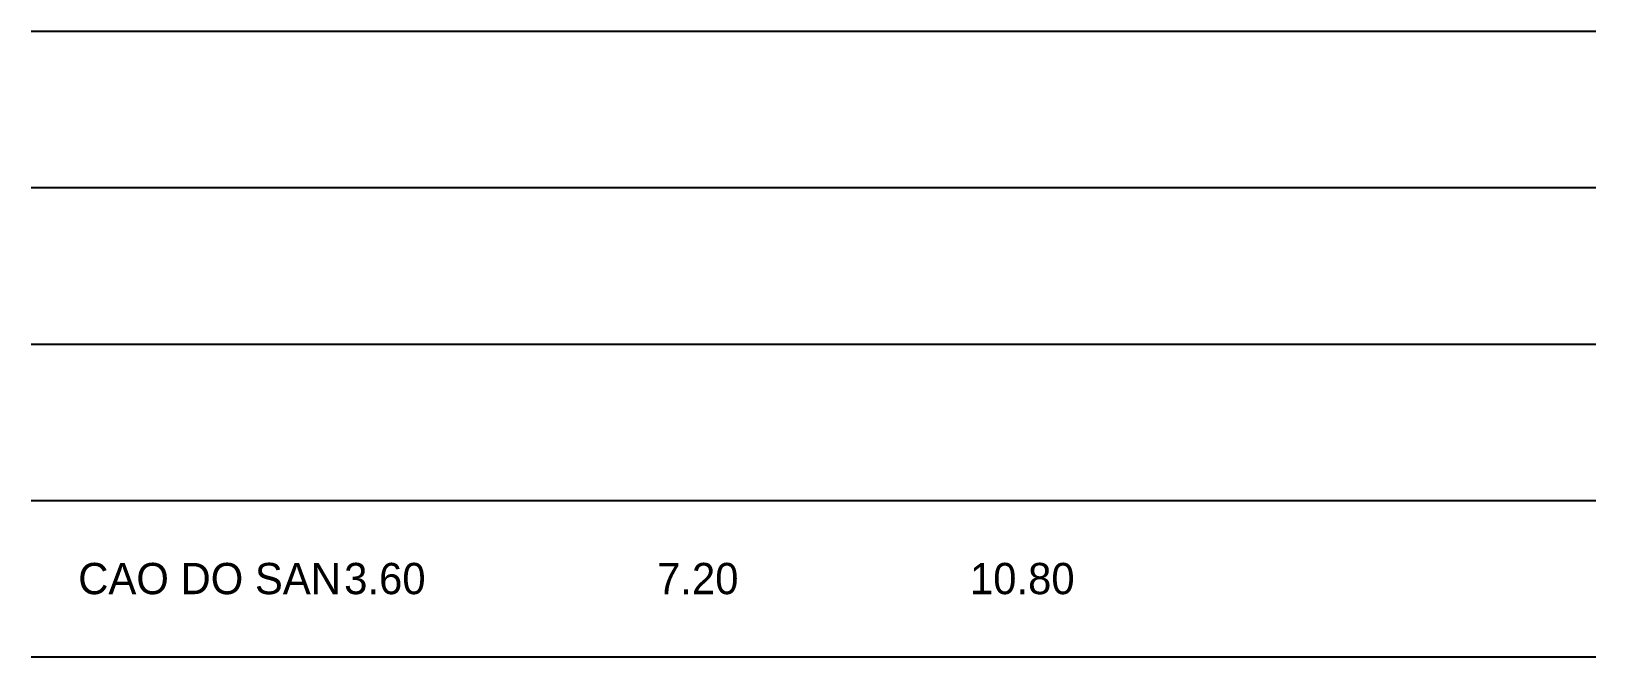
# Model space of a CAD drawing. Header units: metres. Extents: x 0 to 10, y 0 to 4.
import ezdxf

# ---------------------------------------------------------------- set-up
doc = ezdxf.new("R2010")
doc.units = ezdxf.units.M

msp = doc.modelspace()

# ---------------------------------------------------------------- linework, layer by layer
for p, q in [((0, 4), (10, 4)), ((0, 3), (10, 3)), ((0, 2), (10, 2)), ((0, 1), (10, 1)), ((0, 0), (10, 0))]:
    msp.add_line(p, q)

# ---------------------------------------------------------------- texts
for s, p in [('CAO DO SAN', (0.3, 0.4)), ('3.60', (2, 0.4)), ('7.20', (4, 0.4)), ('10.80', (6, 0.4))]:
    msp.add_text(s, height=0.2).set_placement(p)

doc.saveas('drawing.dxf')
